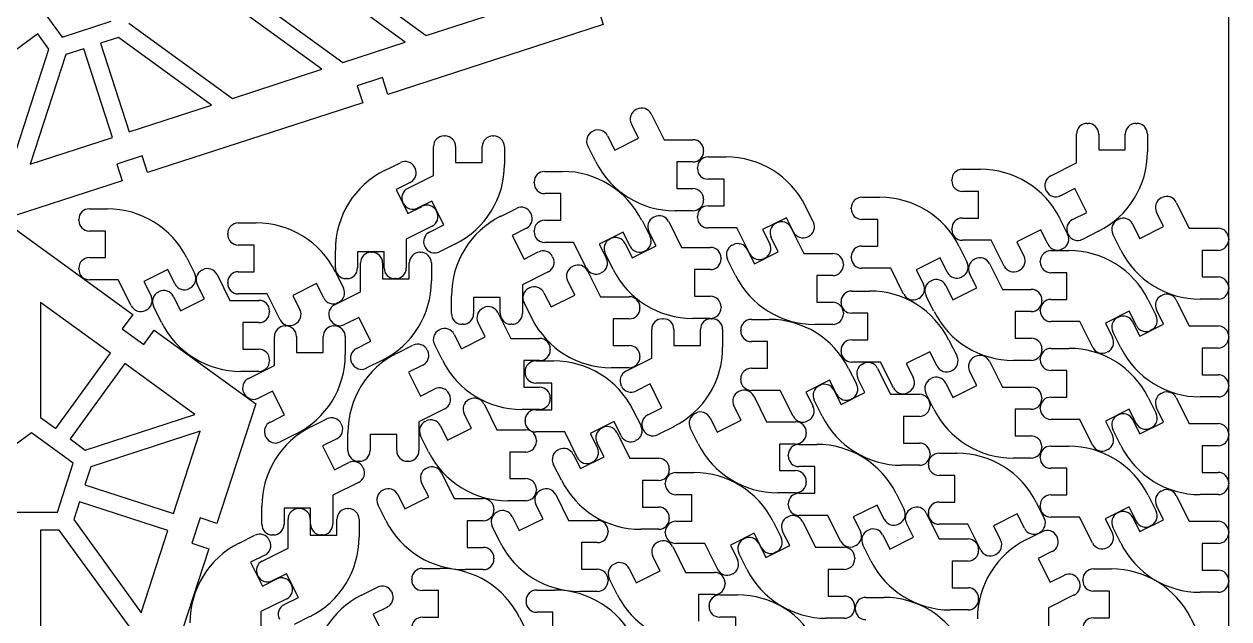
# Model space of a CAD drawing. Extents: x 0 to 580, y 0 to 430.
# Drawn here: x 444.2 to 580, y 114 to 181 of the extents above; entities that cross this region are included whole.
import ezdxf

# ---------------------------------------------------------------- set-up
doc = ezdxf.new("R2010")
doc.units = 0
doc.header["$MEASUREMENT"] = 0

msp = doc.modelspace()

# ---------------------------------------------------------------- linework, layer by layer
for p, q in [((580, 0), (580, 430)), ((445.05, 184.24), (448.47, 179.54)), ((469.7, 184.24), (480.1, 176.68)), ((487.15, 178.98), (479.9, 184.24)), ((483.31, 184.24), (489.5, 179.74)), ((489.5, 179.74), (502.57, 183.98)), ((477.75, 175.92), (467.67, 183.24)), ((508.84, 182.87), (509.46, 180.97)), ((448.47, 179.54), (453.99, 181.34)), ((455.99, 181.12), (467.66, 172.64)), ((509.46, 180.97), (485.2, 173.09)), ((445.73, 179.91), (437.24, 173.74)), ((446.98, 178.19), (445.73, 179.91)), ((454.82, 179.5), (452.8, 178.85)), ((465.31, 171.88), (454.82, 179.5)), ((442.97, 165.86), (446.98, 178.19)), ((450.9, 178.23), (448.88, 177.57)), ((454.14, 168.25), (450.9, 178.23)), ((452.8, 178.85), (456.04, 168.87)), ((480.1, 176.68), (487.15, 178.98)), ((448.88, 177.57), (444.87, 165.24)), ((467.66, 172.64), (477.75, 175.92)), ((484.59, 174.99), (481.73, 174.06)), ((481.73, 174.06), (482.35, 172.16)), ((485.2, 173.09), (484.59, 174.99)), ((456.04, 168.87), (465.31, 171.88)), ((482.35, 172.16), (458.1, 164.28)), ((513.17, 171.38), (513.26, 171.42)), ((514.87, 170.89), (516.33, 167.98)), ((564.02, 169.83), (564.12, 169.83)), ((569.52, 169.83), (569.62, 169.83)), ((508.25, 168.92), (508.34, 168.96)), ((509.95, 168.43), (510.76, 166.82)), ((513.44, 168.16), (512.64, 169.77)), ((562.82, 165.37), (562.82, 168.63)), ((565.32, 168.63), (565.32, 166.83)), ((568.32, 166.83), (568.32, 168.63)), ((570.82, 168.63), (570.82, 166.61)), ((444.87, 165.24), (454.14, 168.25)), ((490.33, 163.96), (490.33, 167.21)), ((491.53, 168.41), (491.63, 168.41)), ((492.83, 167.21), (492.83, 165.41)), ((495.83, 165.41), (495.83, 167.21)), ((497.03, 168.41), (497.13, 168.41)), ((498.33, 167.21), (498.33, 165.19)), ((508.62, 165.5), (507.72, 167.31)), ((510.76, 166.82), (513.44, 168.16)), ((516.33, 167.98), (519.58, 167.98)), ((457.48, 166.18), (454.63, 165.25)), ((458.1, 164.28), (457.48, 166.18)), ((520.78, 166.78), (520.78, 166.68)), ((521.29, 166.04), (523.31, 166.04)), ((565.32, 166.83), (568.32, 166.83)), ((454.63, 165.25), (455.25, 163.35)), ((484.8, 164.5), (486.6, 165.4)), ((488.21, 164.87), (488.26, 164.78)), ((492.83, 165.41), (495.83, 165.41)), ((502.88, 164.41), (504.89, 164.41)), ((519.58, 165.48), (517.78, 165.48)), ((517.78, 165.48), (517.78, 162.48)), ((520.09, 164.74), (520.09, 164.84)), ((549.96, 164.66), (551.98, 164.66)), ((559.91, 163.92), (562.82, 165.37)), ((435.79, 163.29), (456.42, 148.3)), ((455.25, 163.35), (441.78, 158.98)), ((487.72, 163.17), (486.11, 162.36)), ((487.42, 162.5), (490.33, 163.96)), ((501.68, 163.11), (501.68, 163.21)), ((523.09, 163.54), (521.29, 163.54)), ((523.09, 160.54), (523.09, 163.54)), ((548.76, 163.36), (548.76, 163.46)), ((486.11, 162.36), (487.45, 159.68)), ((504.68, 161.91), (502.88, 161.91)), ((504.68, 158.91), (504.68, 161.91)), ((517.78, 162.48), (519.58, 162.48)), ((551.76, 162.16), (549.96, 162.16)), ((551.76, 159.16), (551.76, 162.16)), ((559.42, 162.22), (559.38, 162.31)), ((562.64, 162.49), (561.03, 161.68)), ((563.98, 159.8), (562.64, 162.49)), ((486.93, 160.8), (486.89, 160.89)), ((487.45, 159.68), (489.06, 160.48)), ((490.15, 161.07), (488.54, 160.27)), ((491.49, 158.39), (490.15, 161.07)), ((520.78, 161.28), (520.78, 161.18)), ((521.29, 160.54), (523.09, 160.54)), ((532.25, 160.52), (533.15, 158.71)), ((537.42, 160.2), (537.42, 160.3)), ((538.62, 161.5), (540.64, 161.5)), ((572.37, 161.42), (572.46, 161.47)), ((574.07, 160.93), (575.53, 158.02)), ((450.35, 158.9), (450.35, 159)), ((451.55, 160.2), (453.57, 160.2)), ((490.67, 159.95), (490.71, 159.86)), ((497.88, 159.35), (499.69, 160.25)), ((501.3, 159.72), (501.34, 159.63)), ((502.88, 158.91), (504.68, 158.91)), ((515.15, 159.25), (515.24, 159.3)), ((519.58, 159.98), (517.57, 159.98)), ((520.09, 159.24), (520.09, 159.34)), ((530.11, 159.2), (527.43, 157.86)), ((530.92, 157.59), (530.11, 159.2)), ((540.42, 159), (538.62, 159)), ((540.42, 156), (540.42, 159)), ((549.96, 159.16), (551.76, 159.16)), ((560.92, 159.13), (561.82, 157.33)), ((562.37, 159), (563.98, 159.8)), ((567.45, 158.96), (567.54, 159.01)), ((572.64, 158.2), (571.84, 159.81)), ((453.35, 157.7), (451.55, 157.7)), ((453.35, 154.7), (453.35, 157.7)), ((468.33, 158.61), (470.35, 158.61)), ((490.18, 158.25), (487.27, 156.79)), ((489.88, 157.58), (491.49, 158.39)), ((500.81, 158.02), (499.2, 157.21)), ((501.68, 157.61), (501.68, 157.71)), ((511.7, 157.57), (509.02, 156.23)), ((512.5, 155.96), (511.7, 157.57)), ((513.84, 158.89), (514.74, 157.08)), ((515.42, 156.03), (514.61, 157.64)), ((516.85, 158.76), (518.3, 155.85)), ((524.54, 158.04), (521.29, 158.04)), ((526, 155.13), (524.54, 158.04)), ((527.43, 157.86), (528.23, 156.25)), ((528.93, 158.57), (529.02, 158.62)), ((530.63, 158.08), (532.09, 155.17)), ((548.76, 157.86), (548.76, 157.96)), ((558.78, 157.82), (556.1, 156.48)), ((559.59, 156.21), (558.78, 157.82)), ((565.3, 157.67), (563.49, 156.76)), ((569.15, 158.47), (569.96, 156.86)), ((569.96, 156.86), (572.64, 158.2)), ((575.53, 158.02), (578.78, 158.02)), ((467.13, 157.31), (467.13, 157.41)), ((487.27, 156.79), (487.27, 153.54)), ((492.8, 156.25), (491, 155.35)), ((499.2, 157.21), (500.54, 154.53)), ((506.13, 156.41), (502.88, 156.41)), ((507.59, 153.5), (506.13, 156.41)), ((509.02, 156.23), (509.82, 154.62)), ((510.23, 156.8), (510.32, 156.84)), ((511.93, 156.3), (512.73, 154.69)), ((529.2, 155.35), (528.4, 156.96)), ((532.62, 157.1), (532.53, 157.06)), ((553.21, 156.66), (549.96, 156.66)), ((554.67, 153.75), (553.21, 156.66)), ((556.1, 156.48), (556.9, 154.87)), ((561.88, 157.3), (561.83, 157.39)), ((567.82, 155.55), (566.92, 157.35)), ((579.98, 156.82), (579.98, 156.72)), ((470.13, 156.11), (468.33, 156.11)), ((470.13, 153.11), (470.13, 156.11)), ((479.27, 153.54), (479.27, 155.56)), ((484.77, 155.34), (481.77, 155.34)), ((481.77, 155.34), (481.77, 153.54)), ((483.3, 155.3), (483.4, 155.3)), ((484.77, 153.54), (484.77, 155.34)), ((488.8, 155.3), (488.9, 155.3)), ((489.39, 155.88), (489.34, 155.97)), ((500.54, 154.53), (502.15, 155.34)), ((510.59, 153.38), (509.69, 155.19)), ((512.73, 154.69), (515.42, 156.03)), ((514.2, 155.47), (514.11, 155.43)), ((518.3, 155.85), (521.56, 155.85)), ((524.01, 156.11), (524.1, 156.16)), ((525.71, 155.62), (526.52, 154.01)), ((526.52, 154.01), (529.2, 155.35)), ((532.09, 155.17), (535.34, 155.17)), ((538.62, 156), (540.42, 156)), ((549.58, 155.97), (550.49, 154.17)), ((559.94, 155.49), (561.96, 155.49)), ((561.29, 155.72), (561.2, 155.67)), ((578.78, 155.52), (576.98, 155.52)), ((576.98, 155.52), (576.98, 152.52)), ((450.35, 153.4), (450.35, 153.5)), ((451.55, 154.7), (453.35, 154.7)), ((462.51, 154.67), (463.41, 152.86)), ((482.1, 150.85), (482.1, 154.1)), ((484.6, 154.1), (484.6, 152.3)), ((487.6, 152.3), (487.6, 154.1)), ((490.1, 154.1), (490.1, 152.08)), ((503.76, 154.8), (503.8, 154.71)), ((505.99, 153.7), (506.08, 153.74)), ((522.76, 154.65), (522.76, 154.55)), ((524.38, 152.7), (523.48, 154.5)), ((527.7, 154.64), (527.61, 154.6)), ((536.54, 153.97), (536.54, 153.87)), ((537.42, 154.7), (537.42, 154.8)), ((541.88, 153.5), (538.62, 153.5)), ((543.33, 150.59), (541.88, 153.5)), ((547.45, 154.66), (544.76, 153.32)), ((548.25, 153.05), (547.45, 154.66)), ((551.31, 154.52), (551.4, 154.57)), ((553.01, 154.03), (554.46, 151.12)), ((558.74, 154.19), (558.74, 154.29)), ((454.8, 152.2), (451.55, 152.2)), ((456.26, 149.29), (454.8, 152.2)), ((460.37, 153.36), (457.69, 152.01)), ((461.18, 151.75), (460.37, 153.36)), ((464.24, 153.29), (464.33, 153.33)), ((465.94, 152.79), (467.39, 149.88)), ((468.33, 153.11), (470.13, 153.11)), ((479.29, 153.08), (480.19, 151.28)), ((480.57, 152.34), (480.47, 152.34)), ((484.6, 152.3), (487.6, 152.3)), ((486.07, 152.34), (485.97, 152.34)), ((503.27, 153.1), (500.36, 151.64)), ((507.69, 153.21), (509.15, 150.3)), ((509.28, 153.01), (509.2, 152.97)), ((521.56, 153.35), (519.76, 153.35)), ((519.76, 153.35), (519.76, 150.35)), ((535.34, 152.67), (533.54, 152.67)), ((533.54, 152.67), (533.54, 149.67)), ((544.76, 153.32), (545.57, 151.71)), ((549.95, 152.56), (549.86, 152.51)), ((551.58, 151.3), (550.77, 152.91)), ((556.37, 153.26), (556.28, 153.21)), ((561.74, 152.99), (559.94, 152.99)), ((561.74, 149.99), (561.74, 152.99)), ((576.98, 152.52), (578.78, 152.52)), ((457.69, 152.01), (458.49, 150.4)), ((459.32, 150.83), (459.41, 150.87)), ((462.88, 151.25), (462.79, 151.21)), ((464.51, 150.07), (463.7, 151.68)), ((467.13, 151.81), (467.13, 151.91)), ((477.15, 151.77), (474.47, 150.43)), ((477.96, 150.16), (477.15, 151.77)), ((479.19, 149.39), (482.1, 150.85)), ((500.36, 151.64), (500.36, 148.39)), ((501.07, 151.24), (501.16, 151.28)), ((506.26, 150.48), (505.46, 152.09)), ((537.48, 150.94), (539.5, 150.94)), ((546.39, 152.06), (546.48, 152.11)), ((548.09, 151.57), (548.89, 149.96)), ((548.89, 149.96), (551.58, 151.3)), ((554.46, 151.12), (557.72, 151.12)), ((579.98, 151.32), (579.98, 151.22)), ((446.03, 149.66), (446.03, 136.7)), ((453.91, 143.94), (446.03, 149.66)), ((461.02, 150.33), (461.82, 148.72)), ((461.82, 148.72), (464.51, 150.07)), ((467.39, 149.88), (470.65, 149.88)), ((471.58, 150.61), (468.33, 150.61)), ((473.04, 147.7), (471.58, 150.61)), ((474.47, 150.43), (475.27, 148.82)), ((479.66, 149.67), (479.57, 149.62)), ((492.36, 148.39), (492.36, 150.41)), ((497.86, 150.19), (494.86, 150.19)), ((494.86, 150.19), (494.86, 148.39)), ((497.86, 148.39), (497.86, 150.19)), ((501.44, 147.82), (500.54, 149.63)), ((502.77, 150.75), (503.58, 149.14)), ((503.58, 149.14), (506.26, 150.48)), ((509.15, 150.3), (512.4, 150.3)), ((519.76, 150.35), (521.56, 150.35)), ((533.54, 149.67), (535.34, 149.67)), ((536.28, 149.64), (536.28, 149.74)), ((545.03, 150.1), (544.94, 150.05)), ((546.75, 148.65), (545.85, 150.45)), ((558.92, 149.92), (558.92, 149.82)), ((559.94, 149.99), (561.74, 149.99)), ((570.9, 149.96), (571.8, 148.16)), ((572.37, 150.41), (572.46, 150.46)), ((574.07, 149.92), (575.53, 147.01)), ((578.78, 150.02), (576.76, 150.02)), ((456.42, 148.3), (455.24, 146.68)), ((457.96, 148.79), (457.87, 148.75)), ((459.68, 147.41), (458.78, 149.22)), ((471.85, 148.68), (471.85, 148.58)), ((495.89, 149), (495.98, 149.05)), ((497.59, 148.51), (499.05, 145.6)), ((513.6, 149.1), (513.6, 149)), ((522.76, 149.15), (522.76, 149.05)), ((536.54, 148.47), (536.54, 148.37)), ((539.28, 148.44), (537.48, 148.44)), ((539.28, 145.44), (539.28, 148.44)), ((557.72, 148.62), (555.92, 148.62)), ((555.92, 148.62), (555.92, 145.62)), ((558.74, 148.69), (558.74, 148.79)), ((568.76, 148.65), (566.08, 147.31)), ((569.57, 147.04), (568.76, 148.65)), ((572.64, 147.19), (571.84, 148.8)), ((470.65, 147.38), (468.85, 147.38)), ((468.85, 147.38), (468.85, 144.38)), ((473.59, 147), (473.69, 147)), ((474.74, 147.21), (474.65, 147.16)), ((478.69, 147.69), (478.65, 147.78)), ((479.09, 147), (479.19, 147)), ((481.91, 147.96), (480.3, 147.16)), ((483.26, 145.28), (481.91, 147.96)), ((493.66, 147.19), (493.56, 147.19)), ((496.16, 145.78), (495.36, 147.39)), ((499.16, 147.19), (499.06, 147.19)), ((512.4, 147.8), (510.6, 147.8)), ((510.6, 147.8), (510.6, 144.8)), ((516.13, 147.81), (516.23, 147.81)), ((521.56, 147.85), (519.54, 147.85)), ((521.63, 147.81), (521.73, 147.81)), ((526.17, 147.74), (528.19, 147.74)), ((535.34, 147.17), (533.32, 147.17)), ((563.19, 147.49), (559.94, 147.49)), ((564.65, 144.58), (563.19, 147.49)), ((566.08, 147.31), (566.88, 145.7)), ((567.45, 147.95), (567.54, 148)), ((569.15, 147.46), (569.96, 145.85)), ((569.96, 145.85), (572.64, 147.19)), ((575.53, 147.01), (578.78, 147.01)), ((455.24, 146.68), (457.67, 144.92)), ((457.67, 144.92), (458.84, 146.53)), ((458.84, 146.53), (470.29, 138.22)), ((472.39, 142.55), (472.39, 145.8)), ((474.89, 145.8), (474.89, 144)), ((477.89, 144), (477.89, 145.8)), ((480.39, 145.8), (480.39, 143.79)), ((490.97, 146.55), (491.06, 146.59)), ((492.67, 146.05), (493.48, 144.44)), ((493.48, 144.44), (496.16, 145.78)), ((499.05, 145.6), (502.3, 145.6)), ((514.93, 143.36), (514.93, 146.61)), ((517.43, 146.61), (517.43, 144.81)), ((520.43, 144.81), (520.43, 146.61)), ((522.93, 146.61), (522.93, 144.6)), ((524.97, 146.44), (524.97, 146.54)), ((537.48, 145.44), (539.28, 145.44)), ((548.44, 145.41), (549.35, 143.6)), ((555.92, 145.62), (557.72, 145.62)), ((567.82, 144.54), (566.92, 146.34)), ((571.27, 146.55), (571.18, 146.5)), ((579.98, 145.81), (579.98, 145.71)), ((468.85, 144.38), (470.65, 144.38)), ((474.89, 144), (477.89, 144)), ((481.65, 144.47), (483.26, 145.28)), ((486.22, 143.92), (488.02, 144.82)), ((489.63, 144.29), (489.68, 144.2)), ((491.34, 143.13), (490.44, 144.94)), ((503.5, 144.4), (503.5, 144.3)), ((510.6, 144.8), (512.4, 144.8)), ((517.43, 144.81), (520.43, 144.81)), ((527.97, 145.24), (526.17, 145.24)), ((527.97, 142.24), (527.97, 145.24)), ((536.28, 144.14), (536.28, 144.24)), ((546.3, 144.1), (543.62, 142.76)), ((547.11, 142.49), (546.3, 144.1)), ((558.92, 144.42), (558.92, 144.32)), ((559.93, 144.48), (561.95, 144.48)), ((566.35, 144.09), (566.26, 144.04)), ((578.78, 144.51), (576.98, 144.51)), ((576.98, 144.51), (576.98, 141.51)), ((447.75, 135.45), (453.91, 143.94)), ((455.53, 142.76), (449.36, 134.27)), ((463.42, 137.03), (455.53, 142.76)), ((471.85, 143.18), (471.85, 143.08)), ((481.15, 142.77), (481.11, 142.86)), ((484.57, 143.14), (482.76, 142.24)), ((502.3, 143.1), (500.5, 143.1)), ((500.5, 143.1), (500.5, 140.1)), ((501.86, 143.06), (503.88, 143.06)), ((512.02, 141.9), (514.93, 143.36)), ((513.6, 143.6), (513.6, 143.5)), ((540.73, 142.94), (537.48, 142.94)), ((538.7, 142.71), (538.79, 142.76)), ((542.19, 140.03), (540.73, 142.94)), ((543.62, 142.76), (544.43, 141.15)), ((551.3, 143.51), (551.39, 143.56)), ((553, 143.02), (554.46, 140.11)), ((557.72, 143.12), (555.7, 143.12)), ((558.73, 143.18), (558.73, 143.28)), ((470.65, 141.88), (468.63, 141.88)), ((469.48, 141.09), (472.39, 142.55)), ((489.14, 142.59), (487.53, 141.78)), ((487.53, 141.78), (488.87, 139.1)), ((500.66, 141.76), (500.66, 141.86)), ((512.4, 142.3), (510.38, 142.3)), ((526.17, 142.24), (527.97, 142.24)), ((537.13, 142.21), (538.04, 140.41)), ((540.4, 142.22), (541.86, 139.31)), ((548.81, 141.99), (548.72, 141.95)), ((551.57, 140.29), (550.77, 141.9)), ((561.73, 141.98), (559.93, 141.98)), ((561.73, 138.98), (561.73, 141.98)), ((576.98, 141.51), (578.78, 141.51)), ((488.87, 139.1), (490.48, 139.9)), ((500.5, 140.1), (502.3, 140.1)), ((503.66, 140.56), (501.86, 140.56)), ((503.66, 137.56), (503.66, 140.56)), ((511.53, 140.2), (511.49, 140.29)), ((514.75, 140.47), (513.14, 139.67)), ((516.09, 137.79), (514.75, 140.47)), ((524.97, 140.94), (524.97, 141.04)), ((534.99, 140.9), (532.31, 139.56)), ((533.78, 140.25), (533.87, 140.3)), ((535.8, 139.29), (534.99, 140.9)), ((538.97, 139.49), (538.16, 141.1)), ((546.38, 141.05), (546.47, 141.1)), ((548.08, 140.56), (548.89, 138.95)), ((548.89, 138.95), (551.57, 140.29)), ((554.46, 140.11), (557.71, 140.11)), ((579.98, 140.31), (579.98, 140.21)), ((468.98, 139.4), (468.94, 139.48)), ((472.2, 139.66), (470.59, 138.86)), ((473.55, 136.98), (472.2, 139.66)), ((492.09, 139.37), (492.14, 139.28)), ((494.33, 138.7), (494.42, 138.75)), ((503.5, 138.9), (503.5, 138.8)), ((524.74, 139.6), (524.83, 139.65)), ((529.42, 139.74), (526.17, 139.74)), ((526.44, 139.11), (527.89, 136.2)), ((530.88, 136.83), (529.42, 139.74)), ((532.31, 139.56), (533.12, 137.95)), ((534.15, 136.84), (533.25, 138.64)), ((535.48, 139.76), (536.29, 138.15)), ((536.29, 138.15), (538.97, 139.49)), ((537.5, 138.8), (537.41, 138.75)), ((541.86, 139.31), (545.11, 139.31)), ((543.89, 139.54), (543.8, 139.49)), ((546.75, 137.64), (545.85, 139.44)), ((558.91, 138.91), (558.91, 138.81)), ((559.93, 138.98), (561.73, 138.98)), ((570.89, 138.95), (571.79, 137.14)), ((572.37, 139.4), (572.46, 139.45)), ((574.07, 138.91), (575.53, 136)), ((578.78, 139.01), (576.76, 139.01)), ((470.29, 138.22), (465.92, 124.75)), ((491.6, 137.67), (488.69, 136.21)), ((496.03, 138.21), (497.48, 135.3)), ((502.3, 137.6), (500.28, 137.6)), ((501.86, 137.56), (503.66, 137.56)), ((512.82, 137.54), (513.73, 135.73)), ((514.48, 136.98), (516.09, 137.79)), ((519.82, 137.14), (519.91, 137.19)), ((525.01, 136.38), (524.2, 137.99)), ((546.31, 138.11), (546.31, 138.01)), ((557.71, 137.61), (555.91, 137.61)), ((555.91, 137.61), (555.91, 134.61)), ((558.73, 137.68), (558.73, 137.78)), ((568.75, 137.63), (566.07, 136.29)), ((569.56, 136.02), (568.75, 137.63)), ((572.64, 136.18), (571.84, 137.79)), ((446.03, 136.7), (447.75, 135.45)), ((451.08, 133.02), (463.42, 137.03)), ((471.94, 136.18), (473.55, 136.98)), ((476.51, 135.62), (478.31, 136.53)), ((479.92, 135.99), (479.97, 135.9)), ((488.69, 136.21), (488.69, 132.96)), ((489.41, 136.24), (489.5, 136.29)), ((494.6, 135.48), (493.79, 137.09)), ((500.66, 136.26), (500.66, 136.36)), ((510.69, 136.22), (508, 134.88)), ((511.49, 134.61), (510.69, 136.22)), ((521.52, 136.65), (522.32, 135.04)), ((522.32, 135.04), (525.01, 136.38)), ((527.89, 136.2), (531.15, 136.2)), ((532.58, 136.34), (532.49, 136.3)), ((545.11, 136.81), (543.31, 136.81)), ((543.31, 136.81), (543.31, 133.81)), ((563.18, 136.48), (559.93, 136.48)), ((564.64, 133.56), (563.18, 136.48)), ((566.07, 136.29), (566.88, 134.68)), ((567.45, 136.94), (567.54, 136.99)), ((569.15, 136.45), (569.96, 134.84)), ((569.96, 134.84), (572.64, 136.18)), ((575.53, 136), (578.78, 136)), ((445.03, 134.95), (440.33, 131.53)), ((449.73, 131.53), (445.03, 134.95)), ((464.03, 135.13), (451.7, 131.12)), ((461.02, 125.86), (464.03, 135.13)), ((471.44, 134.48), (471.4, 134.57)), ((474.86, 134.84), (473.05, 133.94)), ((480.69, 132.96), (480.69, 134.98)), ((486.19, 134.76), (483.19, 134.76)), ((483.19, 134.76), (483.19, 132.96)), ((486.19, 132.96), (486.19, 134.76)), ((489.77, 132.83), (488.87, 134.63)), ((491.11, 135.75), (491.91, 134.14)), ((491.91, 134.14), (494.6, 135.48)), ((497.48, 135.3), (500.74, 135.3)), ((505.12, 135.06), (501.86, 135.06)), ((506.57, 132.15), (505.12, 135.06)), ((508, 134.88), (508.81, 133.27)), ((509.3, 135.49), (509.39, 135.53)), ((511, 135), (512.46, 132.09)), ((513.99, 135.29), (513.95, 135.37)), ((517.41, 135.65), (515.6, 134.75)), ((520.18, 133.73), (519.28, 135.53)), ((532.35, 135), (532.35, 134.9)), ((555.91, 134.61), (557.71, 134.61)), ((567.82, 133.53), (566.92, 135.33)), ((571.26, 135.53), (571.17, 135.49)), ((579.98, 134.8), (579.98, 134.7)), ((449.36, 134.27), (451.08, 133.02)), ((479.43, 134.29), (477.82, 133.49)), ((477.82, 133.49), (479.16, 130.8)), ((501.94, 134.1), (501.94, 134)), ((509.57, 132.27), (508.76, 133.88)), ((513.19, 134.12), (513.1, 134.08)), ((531.15, 133.7), (529.35, 133.7)), ((529.35, 133.7), (529.35, 130.7)), ((531.52, 133.66), (533.53, 133.66)), ((543.31, 133.81), (545.11, 133.81)), ((558.91, 133.41), (558.91, 133.31)), ((559.92, 133.46), (561.94, 133.46)), ((578.78, 133.5), (576.98, 133.5)), ((576.98, 133.5), (576.98, 130.5)), ((481.99, 131.76), (481.89, 131.76)), ((487.49, 131.76), (487.39, 131.76)), ((500.74, 132.8), (498.94, 132.8)), ((498.94, 132.8), (498.94, 129.8)), ((504.38, 133.03), (504.47, 133.07)), ((506.08, 132.54), (506.89, 130.93)), ((506.89, 130.93), (509.57, 132.27)), ((512.46, 132.09), (515.71, 132.09)), ((530.32, 132.36), (530.32, 132.46)), ((546.31, 132.61), (546.31, 132.51)), ((547.32, 132.66), (549.34, 132.66)), ((557.71, 132.11), (555.69, 132.11)), ((558.72, 132.16), (558.72, 132.26)), ((566.34, 133.07), (566.25, 133.03)), ((447.93, 126.01), (449.73, 131.53)), ((451.7, 131.12), (451.04, 129.1)), ((479.16, 130.8), (480.77, 131.61)), ((482.38, 131.07), (482.43, 130.98)), ((489.53, 130.95), (489.62, 131)), ((491.23, 130.46), (492.68, 127.55)), ((504.75, 129.61), (503.84, 131.42)), ((508.27, 131.66), (508.18, 131.62)), ((516.91, 130.89), (516.91, 130.79)), ((517.66, 130.49), (519.68, 130.49)), ((529.35, 130.7), (531.15, 130.7)), ((533.32, 131.16), (531.52, 131.16)), ((533.32, 128.16), (533.32, 131.16)), ((545.11, 131.31), (543.09, 131.31)), ((546.12, 131.36), (546.12, 131.46)), ((561.72, 130.96), (559.92, 130.96)), ((561.72, 127.96), (561.72, 130.96)), ((576.98, 130.5), (578.78, 130.5)), ((451.04, 129.1), (461.02, 125.86)), ((481.89, 129.37), (478.98, 127.92)), ((489.8, 127.73), (488.99, 129.34)), ((498.94, 129.8), (500.74, 129.8)), ((515.71, 129.59), (513.91, 129.59)), ((513.91, 129.59), (513.91, 126.59)), ((516.46, 129.19), (516.46, 129.29)), ((532.35, 129.5), (532.35, 129.4)), ((549.12, 130.16), (547.32, 130.16)), ((549.12, 127.16), (549.12, 130.16)), ((579.98, 129.3), (579.98, 129.2)), ((478.98, 127.92), (478.98, 124.66)), ((484.61, 128.49), (484.7, 128.54)), ((486.31, 128), (487.11, 126.39)), ((487.11, 126.39), (489.8, 127.73)), ((501.94, 128.6), (501.94, 128.5)), ((502.41, 128.5), (502.5, 128.54)), ((504.11, 128.01), (505.57, 125.09)), ((519.46, 127.99), (517.66, 127.99)), ((519.46, 124.99), (519.46, 127.99)), ((531.15, 128.2), (529.13, 128.2)), ((531.52, 128.16), (533.32, 128.16)), ((542.48, 128.13), (543.38, 126.33)), ((559.92, 127.96), (561.72, 127.96)), ((570.88, 127.93), (571.79, 126.13)), ((572.37, 128.39), (572.46, 128.43)), ((574.07, 127.9), (575.53, 124.99)), ((578.78, 128), (576.76, 128)), ((450.43, 127.2), (449.77, 125.18)), ((460.4, 123.96), (450.43, 127.2)), ((470.98, 124.66), (470.98, 126.68)), ((476.48, 126.46), (473.48, 126.46)), ((473.48, 126.46), (473.48, 124.66)), ((475.14, 126.42), (475.24, 126.42)), ((476.48, 124.66), (476.48, 126.46)), ((480.64, 126.42), (480.74, 126.42)), ((484.97, 125.08), (484.07, 126.88)), ((492.68, 127.55), (495.94, 127.55)), ((497.14, 126.35), (497.14, 126.25)), ((500.74, 127.3), (498.72, 127.3)), ((502.68, 125.28), (501.88, 126.89)), ((513.91, 126.59), (515.71, 126.59)), ((530.32, 126.86), (530.32, 126.96)), ((540.34, 126.82), (537.66, 125.48)), ((541.14, 125.21), (540.34, 126.82)), ((544.19, 126.41), (544.27, 126.46)), ((547.32, 127.16), (549.12, 127.16)), ((558.28, 127.13), (559.18, 125.32)), ((558.72, 126.66), (558.72, 126.76)), ((568.74, 126.62), (566.06, 125.28)), ((569.55, 125.01), (568.74, 126.62)), ((572.64, 125.17), (571.84, 126.78)), ((442.12, 126.01), (447.93, 126.01)), ((449.77, 125.18), (457.39, 114.69)), ((464.02, 125.37), (463.09, 122.52)), ((465.92, 124.75), (464.02, 125.37)), ((473.94, 121.97), (473.94, 125.22)), ((476.44, 125.22), (476.44, 123.42)), ((479.44, 123.42), (479.44, 125.22)), ((481.94, 125.22), (481.94, 123.21)), ((495.94, 125.05), (494.14, 125.05)), ((494.14, 125.05), (494.14, 122.05)), ((497.49, 126.04), (497.58, 126.08)), ((499.19, 125.55), (500, 123.94)), ((500, 123.94), (502.68, 125.28)), ((505.57, 125.09), (508.82, 125.09)), ((516.91, 125.39), (516.91, 125.29)), ((517.66, 124.99), (519.46, 124.99)), ((528.62, 124.96), (529.52, 123.15)), ((530.22, 125.47), (530.31, 125.52)), ((534.77, 125.66), (531.52, 125.66)), ((531.92, 124.98), (533.38, 122.07)), ((536.23, 122.75), (534.77, 125.66)), ((537.66, 125.48), (538.46, 123.87)), ((545.88, 125.92), (547.34, 123.01)), ((546.12, 125.86), (546.12, 125.96)), ((556.14, 125.82), (553.46, 124.48)), ((556.95, 124.21), (556.14, 125.82)), ((563.17, 125.46), (559.92, 125.46)), ((564.63, 122.55), (563.17, 125.46)), ((566.06, 125.28), (566.87, 123.67)), ((567.45, 125.93), (567.54, 125.98)), ((569.15, 125.44), (569.96, 123.83)), ((569.96, 123.83), (572.64, 125.17)), ((575.53, 124.99), (578.78, 124.99)), ((448.15, 124.01), (446.03, 124.01)), ((446.03, 124.01), (446.03, 112.33)), ((456.63, 112.34), (448.15, 124.01)), ((457.39, 114.69), (460.4, 123.96)), ((497.86, 122.62), (496.96, 124.43)), ((510.02, 123.89), (510.02, 123.79)), ((515.71, 124.09), (513.69, 124.09)), ((516.46, 123.69), (516.46, 123.79)), ((526.48, 123.64), (523.8, 122.3)), ((527.29, 122.03), (526.48, 123.64)), ((530.49, 122.25), (529.69, 123.86)), ((539.27, 123.96), (539.36, 124)), ((542.84, 124.72), (542.75, 124.67)), ((544.45, 123.19), (543.65, 124.8)), ((550.57, 124.66), (547.32, 124.66)), ((552.03, 121.75), (550.57, 124.66)), ((553.46, 124.48), (554.26, 122.87)), ((557.18, 122.94), (558.99, 123.84)), ((558.65, 123.72), (558.56, 123.67)), ((567.82, 122.51), (566.92, 124.32)), ((571.25, 124.52), (571.16, 124.47)), ((579.98, 123.79), (579.98, 123.69)), ((463.09, 122.52), (464.99, 121.9)), ((468.41, 122.51), (470.21, 123.42)), ((471.82, 122.88), (471.87, 122.79)), ((472.28, 123.46), (472.18, 123.46)), ((476.44, 123.42), (479.44, 123.42)), ((477.78, 123.46), (477.68, 123.46)), ((508.82, 122.59), (507.02, 122.59)), ((507.02, 122.59), (507.02, 119.59)), ((515.6, 122.63), (515.69, 122.67)), ((520.91, 122.49), (517.66, 122.49)), ((522.37, 119.57), (520.91, 122.49)), ((523.8, 122.3), (524.6, 120.69)), ((525.3, 123.01), (525.39, 123.06)), ((527, 122.52), (527.81, 120.91)), ((527.81, 120.91), (530.49, 122.25)), ((537.92, 122.26), (537.84, 122.21)), ((539.63, 120.54), (538.73, 122.35)), ((540.97, 123.46), (541.77, 121.85)), ((541.77, 121.85), (544.45, 123.19)), ((547.34, 123.01), (550.59, 123.01)), ((560.6, 123.31), (560.64, 123.22)), ((578.78, 122.49), (576.98, 122.49)), ((576.98, 122.49), (576.98, 119.49)), ((464.99, 121.9), (457.11, 97.65)), ((471.33, 121.18), (469.72, 120.38)), ((471.03, 120.51), (473.94, 121.97)), ((494.14, 122.05), (495.94, 122.05)), ((515.87, 119.41), (515.06, 121.02)), ((517.3, 122.14), (518.75, 119.23)), ((525.67, 119.6), (524.77, 121.4)), ((528.99, 121.54), (528.9, 121.5)), ((533.38, 122.07), (536.63, 122.07)), ((551.79, 121.81), (551.79, 121.71)), ((553.73, 121.26), (553.64, 121.21)), ((560.1, 121.61), (558.49, 120.8)), ((566.33, 122.06), (566.24, 122.01)), ((469.72, 120.38), (471.06, 117.69)), ((489.08, 119.69), (491.1, 119.69)), ((495.94, 119.55), (493.92, 119.55)), ((497.14, 120.85), (497.14, 120.75)), ((507.02, 119.59), (508.82, 119.59)), ((510.68, 120.17), (510.77, 120.21)), ((512.38, 119.68), (513.18, 118.07)), ((536.63, 119.57), (534.83, 119.57)), ((534.83, 119.57), (534.83, 116.57)), ((537.83, 120.87), (537.83, 120.77)), ((550.59, 120.51), (548.79, 120.51)), ((548.79, 120.51), (548.79, 117.51)), ((558.49, 120.8), (559.84, 118.12)), ((564.73, 119.62), (566.75, 119.62)), ((470.54, 118.82), (470.5, 118.9)), ((471.06, 117.69), (472.67, 118.5)), ((473.76, 119.08), (472.15, 118.28)), ((475.1, 116.4), (473.76, 119.08)), ((487.88, 118.39), (487.88, 118.49)), ((510.02, 118.39), (510.02, 118.29)), ((511.04, 116.75), (510.14, 118.56)), ((513.18, 118.07), (515.87, 119.41)), ((518.75, 119.23), (522.01, 119.23)), ((524.07, 119.08), (523.98, 119.04)), ((559.84, 118.12), (561.45, 118.92)), ((563.06, 118.39), (563.1, 118.3)), ((563.53, 118.32), (563.53, 118.42)), ((576.98, 119.49), (578.78, 119.49)), ((579.98, 118.29), (579.98, 118.19)), ((474.28, 117.96), (474.32, 117.87)), ((482.2, 116.67), (484.01, 117.57)), ((485.62, 117.03), (485.66, 116.94)), ((490.88, 117.19), (489.08, 117.19)), ((490.88, 114.19), (490.88, 117.19)), ((501.97, 117.24), (503.98, 117.24)), ((508.82, 117.09), (506.8, 117.09)), ((523.21, 118.03), (523.21, 117.93)), ((548.79, 117.51), (550.59, 117.51)), ((566.53, 117.12), (564.73, 117.12)), ((566.53, 114.12), (566.53, 117.12)), ((578.78, 116.99), (576.76, 116.99)), ((473.79, 116.26), (470.88, 114.81)), ((473.49, 115.6), (475.1, 116.4)), ((500.77, 115.94), (500.77, 116.04)), ((522.01, 116.73), (520.21, 116.73)), ((520.21, 116.73), (520.21, 113.73)), ((521.4, 115.39), (521.4, 115.49)), ((522.6, 116.69), (524.62, 116.69)), ((534.83, 116.57), (536.63, 116.57)), ((539.07, 116.42), (541.09, 116.42)), ((551.79, 116.31), (551.79, 116.21)), ((562.56, 116.69), (559.65, 115.23)), ((470.88, 114.81), (470.88, 111.55)), ((476.41, 114.26), (474.61, 113.36)), ((485.13, 115.33), (483.52, 114.53)), ((483.52, 114.53), (484.86, 111.84)), ((489.08, 114.19), (490.88, 114.19)), ((500.04, 114.16), (500.95, 112.36)), ((503.77, 114.74), (501.97, 114.74)), ((503.77, 111.74), (503.77, 114.74)), ((524.4, 114.19), (522.6, 114.19)), ((524.4, 111.19), (524.4, 114.19)), ((537.83, 115.37), (537.83, 115.27)), ((537.87, 115.12), (537.87, 115.22)), ((550.59, 115.01), (548.58, 115.01)), ((559.65, 115.23), (559.65, 111.98)), ((564.73, 114.12), (566.53, 114.12)), ((575.69, 114.09), (576.59, 112.29)), ((536.63, 114.07), (534.61, 114.07))]:
    msp.add_line(p, q)
for centre, radius, start, end in [((513.71, 170.31), 1.2, 116.56, 206.56), ((513.8, 170.35), 1.2, 26.56, 116.56), ((564.02, 168.63), 1.2, 90, 180), ((564.12, 168.63), 1.2, 0, 90), ((569.52, 168.63), 1.2, 90, 180), ((569.62, 168.63), 1.2, 0, 90), ((508.79, 167.85), 1.2, 116.56, 206.56), ((508.88, 167.89), 1.2, 26.56, 116.56), ((491.53, 167.21), 1.2, 90, 180), ((491.63, 167.21), 1.2, 0, 90), ((497.03, 167.21), 1.2, 90, 180), ((497.13, 167.21), 1.2, 0, 90), ((519.58, 166.78), 1.2, 0, 90), ((519.58, 166.68), 1.2, 270, 360), ((521.29, 164.84), 1.2, 90, 180), ((523.31, 156.04), 10, 26.56, 90), ((560.82, 166.61), 10, 296.56, 360), ((489.27, 155.56), 10, 116.56, 180), ((487.14, 164.33), 1.2, 26.56, 116.56), ((487.18, 164.24), 1.2, 296.56, 26.56), ((488.33, 165.19), 10, 296.56, 0), ((502.88, 163.21), 1.2, 90, 180), ((504.89, 154.41), 10, 26.56, 90), ((517.57, 169.98), 10, 206.56, 270), ((521.29, 164.74), 1.2, 180, 270), ((549.96, 163.46), 1.2, 90, 180), ((551.98, 154.66), 10, 26.56, 90), ((502.88, 163.11), 1.2, 180, 270), ((549.96, 163.36), 1.2, 180, 270), ((560.45, 162.84), 1.2, 116.56, 206.56), ((487.96, 161.43), 1.2, 116.56, 206.56), ((519.58, 161.28), 1.2, 0, 90), ((560.49, 162.76), 1.2, 206.56, 296.56), ((488, 161.34), 1.2, 206.56, 296.56), ((489.6, 159.41), 1.2, 26.56, 116.56), ((500.23, 159.18), 1.2, 26.56, 116.56), ((519.58, 161.18), 1.2, 270, 360), ((521.29, 159.34), 1.2, 90, 180), ((538.62, 160.3), 1.2, 90, 180), ((540.64, 151.5), 10, 26.56, 90), ((572.91, 160.35), 1.2, 116.56, 206.56), ((573, 160.4), 1.2, 26.56, 116.56), ((451.55, 159), 1.2, 90, 180), ((453.57, 150.2), 10, 26.56, 90), ((489.64, 159.32), 1.2, 296.56, 26.56), ((502.36, 150.41), 10, 116.56, 180), ((500.27, 159.09), 1.2, 296.56, 26.56), ((502.88, 157.71), 1.2, 90, 180), ((515.68, 158.18), 1.2, 116.56, 206.56), ((515.77, 158.23), 1.2, 26.56, 116.56), ((521.29, 159.24), 1.2, 180, 270), ((538.62, 160.2), 1.2, 180, 270), ((549.96, 157.96), 1.2, 90, 180), ((562.91, 157.93), 1.2, 116.56, 206.56), ((567.99, 157.89), 1.2, 116.56, 206.56), ((568.08, 157.94), 1.2, 26.56, 116.56), ((451.55, 158.9), 1.2, 180, 270), ((468.33, 157.41), 1.2, 90, 180), ((470.35, 148.61), 10, 26.56, 90), ((490.42, 156.51), 1.2, 116.56, 206.56), ((502.88, 157.61), 1.2, 180, 270), ((529.47, 157.5), 1.2, 116.56, 206.56), ((529.56, 157.54), 1.2, 26.56, 116.56), ((531.99, 158.13), 1.2, 206.56, 296.56), ((532.08, 158.17), 1.2, 296.56, 26.56), ((549.96, 157.86), 1.2, 180, 270), ((578.78, 156.82), 1.2, 0, 90), ((468.33, 157.31), 1.2, 180, 270), ((510.76, 155.72), 1.2, 116.56, 206.56), ((510.85, 155.77), 1.2, 26.56, 116.56), ((513.67, 156.54), 1.2, 296.56, 26.56), ((524.64, 155.08), 1.2, 26.56, 116.56), ((527.16, 155.71), 1.2, 296.56, 26.56), ((560.66, 156.75), 1.2, 206.56, 296.56), ((560.75, 156.79), 1.2, 296.56, 26.56), ((562.95, 157.84), 1.2, 206.56, 296.56), ((578.78, 156.72), 1.2, 270, 360), ((483.3, 154.1), 1.2, 90, 180), ((483.4, 154.1), 1.2, 0, 90), ((488.8, 154.1), 1.2, 90, 180), ((488.9, 154.1), 1.2, 0, 90), ((490.46, 156.42), 1.2, 206.56, 296.56), ((502.69, 154.26), 1.2, 26.56, 116.56), ((513.58, 156.5), 1.2, 206.56, 296.56), ((521.56, 154.65), 1.2, 0, 90), ((524.55, 155.04), 1.2, 116.56, 206.56), ((527.07, 155.67), 1.2, 206.56, 296.56), ((535.34, 153.97), 1.2, 0, 90), ((538.62, 154.8), 1.2, 90, 180), ((555.83, 154.33), 1.2, 296.56, 26.56), ((559.94, 154.29), 1.2, 90, 180), ((561.96, 145.49), 10, 26.56, 90), ((576.76, 160.02), 10, 206.56, 270), ((451.55, 153.5), 1.2, 90, 180), ((480.47, 153.54), 1.2, 180, 270), ((480.57, 153.54), 1.2, 270, 360), ((485.97, 153.54), 1.2, 180, 270), ((486.07, 153.54), 1.2, 270, 360), ((502.73, 154.17), 1.2, 296.56, 26.56), ((506.53, 152.63), 1.2, 116.56, 206.56), ((506.62, 152.67), 1.2, 26.56, 116.56), ((508.66, 154.04), 1.2, 206.56, 296.56), ((508.75, 154.08), 1.2, 296.56, 26.56), ((521.56, 154.55), 1.2, 270, 360), ((535.34, 153.87), 1.2, 270, 360), ((538.62, 154.7), 1.2, 180, 270), ((549.41, 153.63), 1.2, 296.56, 26.56), ((551.84, 153.45), 1.2, 116.56, 206.56), ((551.93, 153.49), 1.2, 26.56, 116.56), ((555.74, 154.29), 1.2, 206.56, 296.56), ((559.94, 154.19), 1.2, 180, 270), ((451.55, 153.4), 1.2, 180, 270), ((462.34, 152.33), 1.2, 296.56, 26.56), ((464.77, 152.21), 1.2, 116.56, 206.56), ((464.86, 152.26), 1.2, 26.56, 116.56), ((468.33, 151.91), 1.2, 90, 180), ((519.54, 157.85), 10, 206.56, 270), ((533.32, 157.17), 10, 206.56, 270), ((547.01, 151.03), 1.2, 26.56, 116.56), ((549.32, 153.59), 1.2, 206.56, 296.56), ((578.78, 151.32), 1.2, 0, 90), ((459.85, 149.75), 1.2, 116.56, 206.56), ((459.94, 149.8), 1.2, 26.56, 116.56), ((462.25, 152.28), 1.2, 206.56, 296.56), ((468.33, 151.81), 1.2, 180, 270), ((479.12, 150.74), 1.2, 296.56, 26.56), ((480.1, 152.08), 10, 296.56, 0), ((501.61, 150.17), 1.2, 116.56, 206.56), ((501.7, 150.21), 1.2, 26.56, 116.56), ((537.48, 149.74), 1.2, 90, 180), ((539.5, 140.94), 10, 26.56, 90), ((544.49, 151.17), 1.2, 296.56, 26.56), ((546.93, 150.99), 1.2, 116.56, 206.56), ((557.72, 149.92), 1.2, 0, 90), ((578.78, 151.22), 1.2, 270, 360), ((457.42, 149.87), 1.2, 296.56, 26.56), ((470.65, 148.68), 1.2, 0, 90), ((479.03, 150.7), 1.2, 206.56, 296.56), ((512.4, 149.1), 1.2, 0, 90), ((521.56, 149.15), 1.2, 0, 90), ((535.34, 148.47), 1.2, 0, 90), ((537.48, 149.64), 1.2, 180, 270), ((544.41, 151.13), 1.2, 206.56, 296.56), ((557.72, 149.82), 1.2, 270, 360), ((559.94, 148.79), 1.2, 90, 180), ((572.91, 149.34), 1.2, 116.56, 206.56), ((573, 149.38), 1.2, 26.56, 116.56), ((457.33, 149.82), 1.2, 206.56, 296.56), ((470.65, 148.58), 1.2, 270, 360), ((474.2, 148.28), 1.2, 296.56, 26.56), ((479.72, 148.32), 1.2, 116.56, 206.56), ((493.56, 148.39), 1.2, 180, 270), ((493.66, 148.39), 1.2, 270, 360), ((496.43, 147.93), 1.2, 116.56, 206.56), ((496.52, 147.98), 1.2, 26.56, 116.56), ((499.06, 148.39), 1.2, 180, 270), ((499.16, 148.39), 1.2, 270, 360), ((512.4, 149), 1.2, 270, 360), ((521.56, 149.05), 1.2, 270, 360), ((535.34, 148.37), 1.2, 270, 360), ((555.7, 153.12), 10, 206.56, 270), ((559.94, 148.69), 1.2, 180, 270), ((568.08, 146.92), 1.2, 26.56, 116.56), ((570.73, 147.62), 1.2, 296.56, 26.56), ((468.63, 151.88), 10, 206.56, 270), ((473.59, 145.8), 1.2, 90, 180), ((474.11, 148.24), 1.2, 206.56, 296.56), ((473.69, 145.8), 1.2, 0, 90), ((479.09, 145.8), 1.2, 90, 180), ((479.77, 148.23), 1.2, 206.56, 296.56), ((479.19, 145.8), 1.2, 0, 90), ((491.6, 145.52), 1.2, 26.56, 116.56), ((510.38, 152.3), 10, 206.56, 270), ((516.13, 146.61), 1.2, 90, 180), ((516.23, 146.61), 1.2, 0, 90), ((521.63, 146.61), 1.2, 90, 180), ((521.73, 146.61), 1.2, 0, 90), ((526.17, 146.54), 1.2, 90, 180), ((528.19, 137.74), 10, 26.56, 90), ((567.99, 146.88), 1.2, 116.56, 206.56), ((570.64, 147.58), 1.2, 206.56, 296.56), ((578.78, 145.81), 1.2, 0, 90), ((491.51, 145.47), 1.2, 116.56, 206.56), ((502.3, 144.4), 1.2, 0, 90), ((526.17, 146.44), 1.2, 180, 270), ((537.48, 144.24), 1.2, 90, 180), ((557.72, 144.42), 1.2, 0, 90), ((565.81, 145.16), 1.2, 296.56, 26.56), ((578.78, 145.71), 1.2, 270, 360), ((470.65, 143.18), 1.2, 0, 90), ((482.18, 143.4), 1.2, 116.56, 206.56), ((488.56, 143.75), 1.2, 26.56, 116.56), ((488.61, 143.66), 1.2, 296.56, 26.56), ((502.3, 144.3), 1.2, 270, 360), ((512.4, 143.6), 1.2, 0, 90), ((512.93, 144.6), 10, 296.56, 360), ((537.48, 144.14), 1.2, 180, 270), ((557.72, 144.32), 1.2, 270, 360), ((559.93, 143.28), 1.2, 90, 180), ((561.95, 134.48), 10, 26.56, 90), ((565.72, 145.12), 1.2, 206.56, 296.56), ((576.76, 149.01), 10, 206.56, 270), ((470.65, 143.08), 1.2, 270, 360), ((470.39, 143.79), 10, 296.56, 0), ((490.69, 134.98), 10, 116.56, 180), ((482.23, 143.31), 1.2, 206.56, 296.56), ((500.28, 147.6), 10, 206.56, 270), ((501.86, 141.86), 1.2, 90, 180), ((503.88, 133.06), 10, 26.56, 90), ((512.4, 143.5), 1.2, 270, 360), ((539.24, 141.64), 1.2, 116.56, 206.56), ((539.33, 141.68), 1.2, 26.56, 116.56), ((548.27, 143.07), 1.2, 296.56, 26.56), ((551.84, 142.44), 1.2, 116.56, 206.56), ((551.93, 142.48), 1.2, 26.56, 116.56), ((559.93, 143.18), 1.2, 180, 270), ((501.86, 141.76), 1.2, 180, 270), ((512.56, 140.83), 1.2, 116.56, 206.56), ((526.17, 141.04), 1.2, 90, 180), ((548.18, 143.02), 1.2, 206.56, 296.56), ((578.78, 140.31), 1.2, 0, 90), ((470.01, 140.02), 1.2, 116.56, 206.56), ((491.02, 138.83), 1.2, 26.56, 116.56), ((502.3, 138.9), 1.2, 0, 90), ((512.6, 140.74), 1.2, 206.56, 296.56), ((526.17, 140.94), 1.2, 180, 270), ((534.32, 139.18), 1.2, 116.56, 206.56), ((534.41, 139.23), 1.2, 26.56, 116.56), ((536.96, 139.87), 1.2, 296.56, 26.56), ((543.26, 140.56), 1.2, 206.56, 296.56), ((543.35, 140.61), 1.2, 296.56, 26.56), ((546.92, 139.98), 1.2, 116.56, 206.56), ((547.01, 140.03), 1.2, 26.56, 116.56), ((557.71, 138.91), 1.2, 0, 90), ((578.78, 140.21), 1.2, 270, 360), ((470.06, 139.93), 1.2, 206.56, 296.56), ((491.06, 138.74), 1.2, 296.56, 26.56), ((494.86, 137.63), 1.2, 116.56, 206.56), ((494.95, 137.67), 1.2, 26.56, 116.56), ((502.3, 138.8), 1.2, 270, 360), ((525.27, 138.53), 1.2, 116.56, 206.56), ((525.36, 138.57), 1.2, 26.56, 116.56), ((536.87, 139.83), 1.2, 206.56, 296.56), ((545.11, 138.11), 1.2, 0, 90), ((557.71, 138.81), 1.2, 270, 360), ((559.93, 137.78), 1.2, 90, 180), ((572.91, 138.33), 1.2, 116.56, 206.56), ((573, 138.37), 1.2, 26.56, 116.56), ((501.86, 136.36), 1.2, 90, 180), ((520.44, 136.11), 1.2, 26.56, 116.56), ((532.04, 137.41), 1.2, 296.56, 26.56), ((545.11, 138.01), 1.2, 270, 360), ((555.69, 142.11), 10, 206.56, 270), ((559.93, 137.68), 1.2, 180, 270), ((472.47, 135.1), 1.2, 116.56, 206.56), ((478.85, 135.45), 1.2, 26.56, 116.56), ((478.9, 135.36), 1.2, 296.56, 26.56), ((489.94, 135.17), 1.2, 116.56, 206.56), ((490.03, 135.22), 1.2, 26.56, 116.56), ((501.86, 136.26), 1.2, 180, 270), ((515.02, 135.91), 1.2, 116.56, 206.56), ((520.36, 136.07), 1.2, 116.56, 206.56), ((531.95, 137.37), 1.2, 206.56, 296.56), ((531.15, 135), 1.2, 0, 90), ((543.09, 141.31), 10, 206.56, 270), ((567.99, 135.87), 1.2, 116.56, 206.56), ((568.08, 135.91), 1.2, 26.56, 116.56), ((570.63, 136.56), 1.2, 206.56, 296.56), ((570.72, 136.6), 1.2, 296.56, 26.56), ((578.78, 134.8), 1.2, 0, 90), ((480.98, 126.68), 10, 116.56, 180), ((472.52, 135.01), 1.2, 206.56, 296.56), ((500.74, 134.1), 1.2, 0, 90), ((509.84, 134.42), 1.2, 116.56, 206.56), ((509.93, 134.46), 1.2, 26.56, 116.56), ((512.56, 135.15), 1.2, 206.56, 296.56), ((512.65, 135.19), 1.2, 296.56, 26.56), ((515.06, 135.82), 1.2, 206.56, 296.56), ((531.15, 134.9), 1.2, 270, 360), ((557.71, 133.41), 1.2, 0, 90), ((565.8, 134.15), 1.2, 296.56, 26.56), ((578.78, 134.7), 1.2, 270, 360), ((500.74, 134), 1.2, 270, 360), ((505.01, 132), 1.2, 26.56, 116.56), ((507.73, 132.73), 1.2, 296.56, 26.56), ((529.13, 138.2), 10, 206.56, 270), ((531.52, 132.46), 1.2, 90, 180), ((533.53, 123.66), 10, 26.56, 90), ((545.11, 132.61), 1.2, 0, 90), ((557.71, 133.31), 1.2, 270, 360), ((559.92, 132.26), 1.2, 90, 180), ((561.94, 123.46), 10, 26.56, 90), ((565.71, 134.1), 1.2, 206.56, 296.56), ((576.76, 138), 10, 206.56, 270), ((481.89, 132.96), 1.2, 180, 270), ((481.99, 132.96), 1.2, 270, 360), ((487.39, 132.96), 1.2, 180, 270), ((487.49, 132.96), 1.2, 270, 360), ((498.72, 137.3), 10, 206.56, 270), ((504.92, 131.96), 1.2, 116.56, 206.56), ((507.64, 132.69), 1.2, 206.56, 296.56), ((515.71, 130.89), 1.2, 0, 90), ((531.52, 132.36), 1.2, 180, 270), ((545.11, 132.51), 1.2, 270, 360), ((547.32, 131.46), 1.2, 90, 180), ((549.34, 122.66), 10, 26.56, 90), ((559.92, 132.16), 1.2, 180, 270), ((481.31, 130.53), 1.2, 26.56, 116.56), ((481.36, 130.45), 1.2, 296.56, 26.56), ((490.06, 129.88), 1.2, 116.56, 206.56), ((490.15, 129.92), 1.2, 26.56, 116.56), ((515.71, 130.79), 1.2, 270, 360), ((517.66, 129.29), 1.2, 90, 180), ((519.68, 120.49), 10, 26.56, 90), ((531.15, 129.5), 1.2, 0, 90), ((547.32, 131.36), 1.2, 180, 270), ((578.78, 129.3), 1.2, 0, 90), ((500.74, 128.6), 1.2, 0, 90), ((513.69, 134.09), 10, 206.56, 270), ((517.66, 129.19), 1.2, 180, 270), ((531.15, 129.4), 1.2, 270, 360), ((578.78, 129.2), 1.2, 270, 360), ((485.14, 127.42), 1.2, 116.56, 206.56), ((485.23, 127.46), 1.2, 26.56, 116.56), ((500.74, 128.5), 1.2, 270, 360), ((502.95, 127.42), 1.2, 116.56, 206.56), ((503.04, 127.47), 1.2, 26.56, 116.56), ((531.52, 126.96), 1.2, 90, 180), ((559.92, 126.76), 1.2, 90, 180), ((572.91, 127.32), 1.2, 116.56, 206.56), ((573, 127.36), 1.2, 26.56, 116.56), ((475.14, 125.22), 1.2, 90, 180), ((475.24, 125.22), 1.2, 0, 90), ((480.64, 125.22), 1.2, 90, 180), ((480.74, 125.22), 1.2, 0, 90), ((495.94, 126.35), 1.2, 0, 90), ((515.71, 125.39), 1.2, 0, 90), ((531.52, 126.86), 1.2, 180, 270), ((542.31, 125.79), 1.2, 296.56, 26.56), ((544.72, 125.34), 1.2, 116.56, 206.56), ((544.81, 125.39), 1.2, 26.56, 116.56), ((547.32, 125.96), 1.2, 90, 180), ((559.92, 126.66), 1.2, 180, 270), ((493.92, 129.55), 10, 206.56, 270), ((495.94, 126.25), 1.2, 270, 360), ((498.03, 124.96), 1.2, 116.56, 206.56), ((498.12, 125.01), 1.2, 26.56, 116.56), ((508.82, 123.89), 1.2, 0, 90), ((515.71, 125.29), 1.2, 270, 360), ((517.66, 123.79), 1.2, 90, 180), ((530.76, 124.4), 1.2, 116.56, 206.56), ((530.85, 124.44), 1.2, 26.56, 116.56), ((542.22, 125.75), 1.2, 206.56, 296.56), ((547.32, 125.86), 1.2, 180, 270), ((558.11, 124.79), 1.2, 296.56, 26.56), ((567.99, 124.86), 1.2, 116.56, 206.56), ((568.08, 124.9), 1.2, 26.56, 116.56), ((570.62, 125.54), 1.2, 206.56, 296.56), ((570.71, 125.59), 1.2, 296.56, 26.56), ((578.78, 123.79), 1.2, 0, 90), ((472.18, 124.66), 1.2, 180, 270), ((472.28, 124.66), 1.2, 270, 360), ((477.68, 124.66), 1.2, 180, 270), ((477.78, 124.66), 1.2, 270, 360), ((508.82, 123.79), 1.2, 270, 360), ((517.66, 123.69), 1.2, 180, 270), ((537.39, 123.33), 1.2, 296.56, 26.56), ((539.8, 122.88), 1.2, 116.56, 206.56), ((539.89, 122.93), 1.2, 26.56, 116.56), ((558.02, 124.74), 1.2, 206.56, 296.56), ((559.52, 122.77), 1.2, 26.56, 116.56), ((565.79, 123.13), 1.2, 296.56, 26.56), ((578.78, 123.69), 1.2, 270, 360), ((472.88, 113.57), 10, 116.56, 180), ((470.75, 122.34), 1.2, 26.56, 116.56), ((470.79, 122.25), 1.2, 296.56, 26.56), ((471.94, 123.21), 10, 296.56, 0), ((506.8, 127.09), 10, 206.56, 270), ((516.13, 121.56), 1.2, 116.56, 206.56), ((516.22, 121.6), 1.2, 26.56, 116.56), ((525.84, 121.94), 1.2, 116.56, 206.56), ((525.93, 121.98), 1.2, 26.56, 116.56), ((528.45, 122.62), 1.2, 296.56, 26.56), ((537.3, 123.29), 1.2, 206.56, 296.56), ((550.59, 121.81), 1.2, 0, 90), ((561.65, 114), 10, 116.56, 180), ((553.19, 122.33), 1.2, 296.56, 26.56), ((559.57, 122.68), 1.2, 296.56, 26.56), ((565.7, 123.08), 1.2, 206.56, 296.56), ((576.76, 126.99), 10, 206.56, 270), ((495.94, 120.85), 1.2, 0, 90), ((528.36, 122.57), 1.2, 206.56, 296.56), ((536.63, 120.87), 1.2, 0, 90), ((550.59, 121.71), 1.2, 270, 360), ((553.1, 122.28), 1.2, 206.56, 296.56), ((471.57, 119.44), 1.2, 116.56, 206.56), ((489.08, 118.49), 1.2, 90, 180), ((491.1, 109.69), 10, 26.56, 90), ((495.94, 120.75), 1.2, 270, 360), ((508.82, 118.39), 1.2, 0, 90), ((511.22, 119.1), 1.2, 116.56, 206.56), ((511.3, 119.14), 1.2, 26.56, 116.56), ((523.44, 120.11), 1.2, 206.56, 296.56), ((523.53, 120.16), 1.2, 296.56, 26.56), ((534.61, 124.07), 10, 206.56, 270), ((536.63, 120.77), 1.2, 270, 360), ((548.58, 125.01), 10, 206.56, 270), ((564.73, 118.42), 1.2, 90, 180), ((566.75, 109.62), 10, 26.56, 90), ((471.61, 119.35), 1.2, 206.56, 296.56), ((473.21, 117.42), 1.2, 26.56, 116.56), ((489.08, 118.39), 1.2, 180, 270), ((508.82, 118.29), 1.2, 270, 360), ((522.01, 118.03), 1.2, 0, 90), ((561.98, 117.85), 1.2, 26.56, 116.56), ((562.03, 117.76), 1.2, 296.56, 26.56), ((564.73, 118.32), 1.2, 180, 270), ((578.78, 118.29), 1.2, 0, 90), ((578.78, 118.19), 1.2, 270, 360), ((473.25, 117.33), 1.2, 296.56, 26.56), ((484.55, 116.5), 1.2, 26.56, 116.56), ((484.59, 116.41), 1.2, 296.56, 26.56), ((501.97, 116.04), 1.2, 90, 180), ((503.98, 107.24), 10, 26.56, 90), ((522.01, 117.93), 1.2, 270, 360), ((550.59, 116.31), 1.2, 0, 90), ((474.03, 114.52), 1.2, 116.56, 206.56), ((486.68, 107.72), 10, 116.56, 180), ((501.97, 115.94), 1.2, 180, 270), ((519.99, 121.23), 10, 206.56, 270), ((522.6, 115.49), 1.2, 90, 180), ((524.62, 106.69), 10, 26.56, 90), ((536.63, 115.37), 1.2, 0, 90), ((539.07, 115.22), 1.2, 90, 180), ((541.09, 106.42), 10, 26.56, 90), ((550.59, 116.21), 1.2, 270, 360), ((489.08, 112.99), 1.2, 90, 180), ((522.6, 115.39), 1.2, 180, 270), ((536.63, 115.27), 1.2, 270, 360), ((539.07, 115.12), 1.2, 180, 270), ((564.73, 112.92), 1.2, 90, 180)]:
    msp.add_arc(centre, radius, start, end)

doc.saveas('drawing.dxf')
